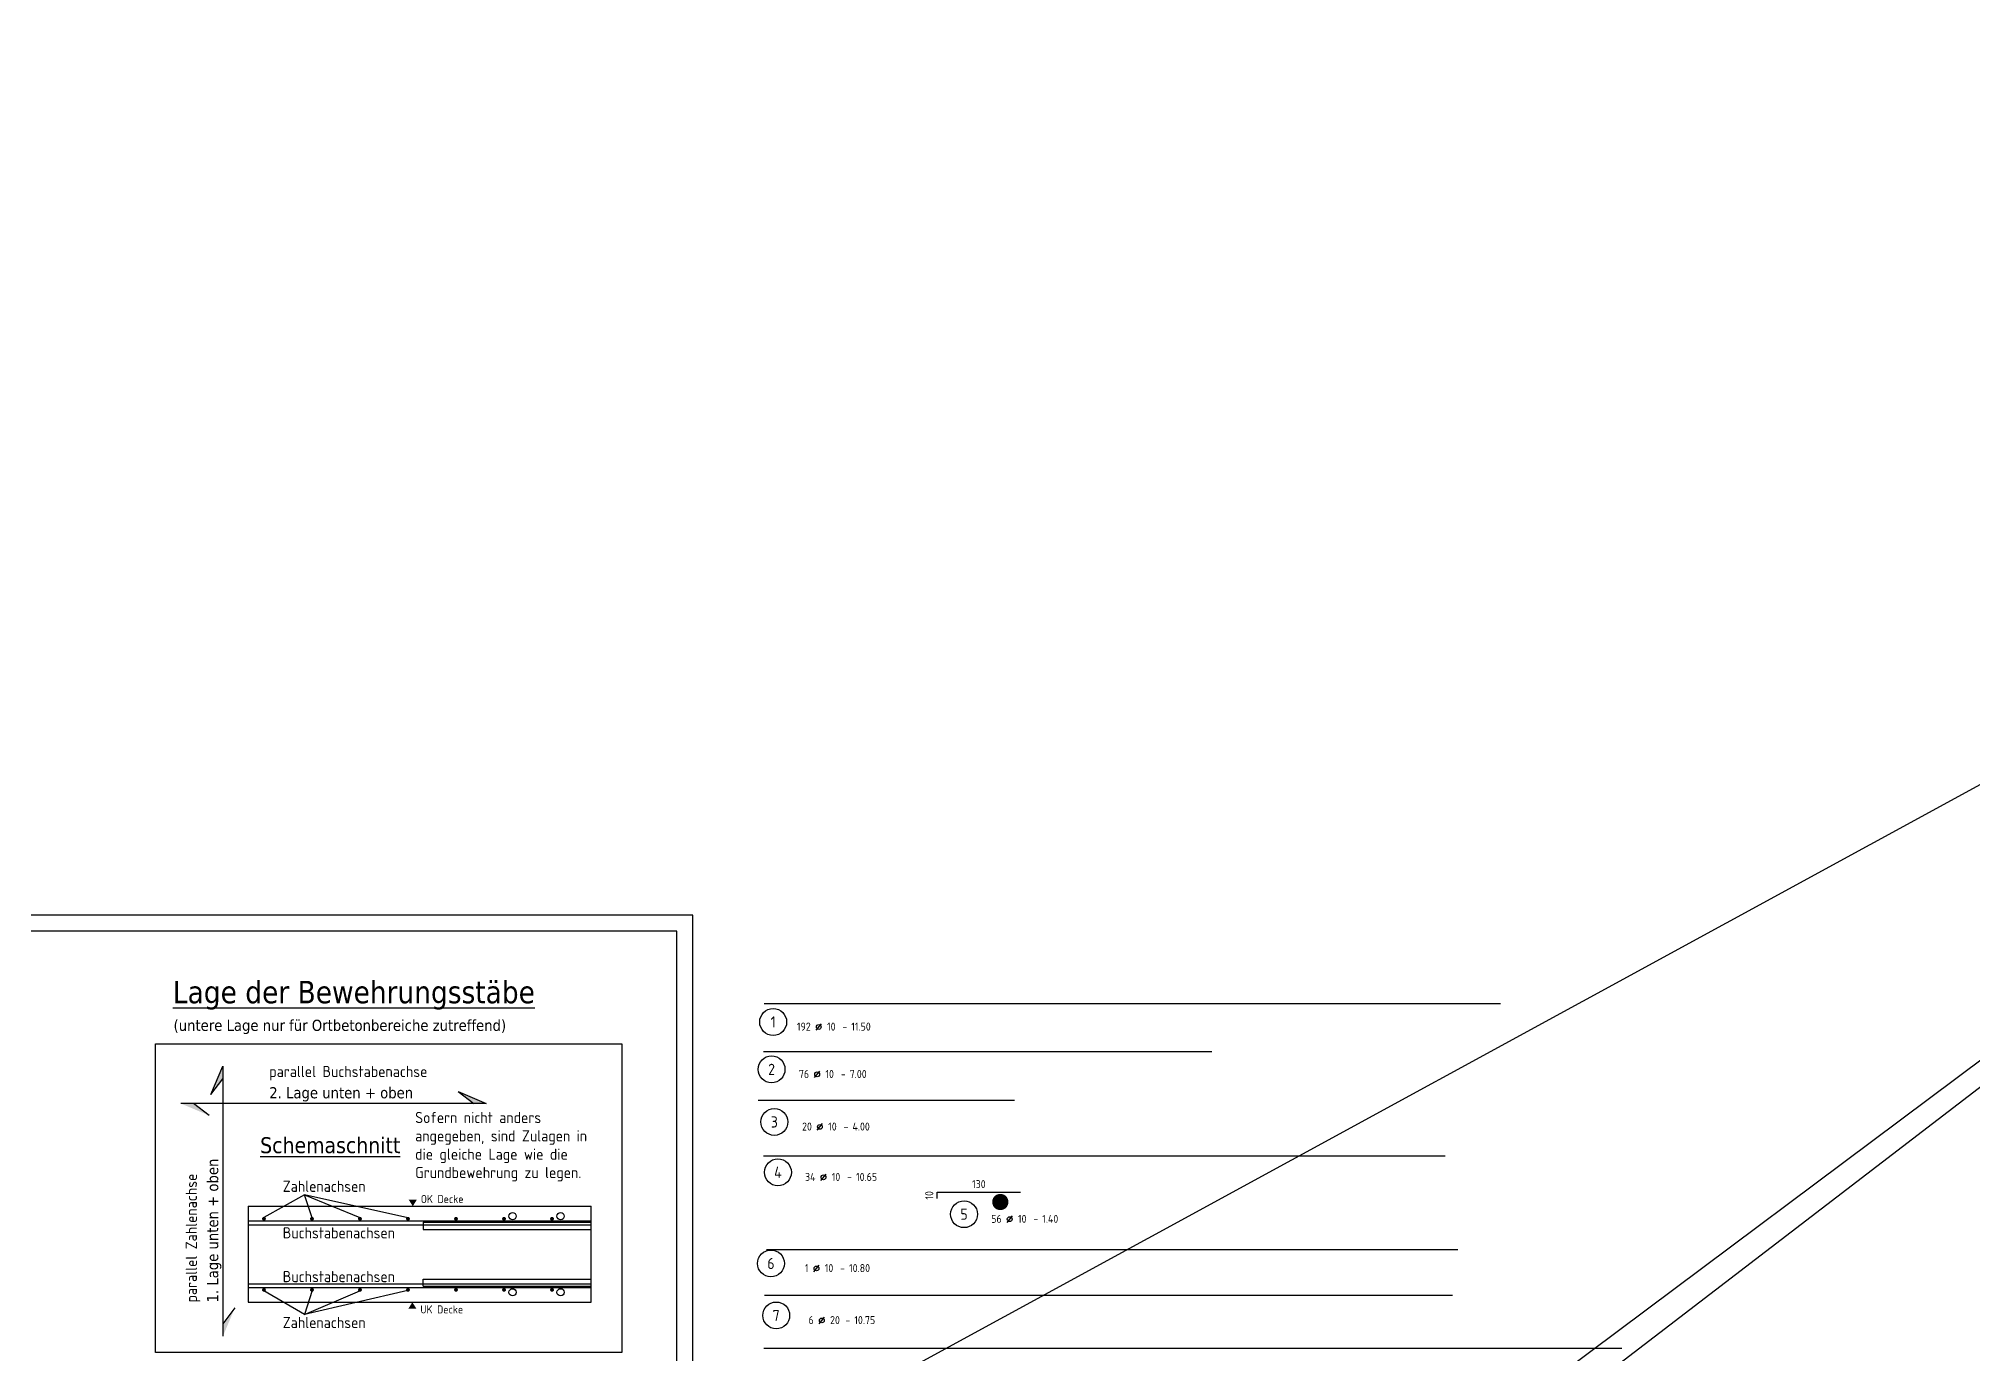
# Model space of a CAD drawing. Extents: x 0 to 101, y 0 to 43.
# Drawn here: x 49.23 to 79.44, y 22.85 to 43.39 of the extents above; entities that cross this region are included whole.
import ezdxf
from ezdxf.enums import TextEntityAlignment as Align

# ---------------------------------------------------------------- set-up
doc = ezdxf.new("R2010")
doc.units = 0
doc.header["$LTSCALE"] = 0.5
doc.linetypes.add('AUSGEZOGEN', pattern=[1000.01, 1000, 0.01])
for name, color, linetype in [('BETON', 7, 'Continuous'), ('HILFE', 7, 'Continuous'), ('koten', 7, 'Continuous'), ('RAHMEN', 7, 'Continuous'), ('RND', 7, 'Continuous'), ('TEXT', 7, 'Continuous')]:
    doc.layers.add(name, color=color, linetype=linetype)
doc.layers.add('NOPLOT', color=7, linetype='Continuous', plot=False)
doc.styles.add('helv', font='tahoma.ttf')
doc.styles.add('txt', font='isocp.shx')

# ---------------------------------------------------------------- blocks, each defined once
blk = doc.blocks.new('A1-35-0')
at = {"layer": 'RAHMEN'}
for p, q in [((118.9, 59.4), (0, 59.4)), ((118.9, 0), (118.9, 59.4))]:
    blk.add_line(p, q, dxfattribs=at)
at = {"layer": 'RAHMEN', "color": 5}
for p, q in [((118.4, 58.9), (2, 58.9)), ((118.4, 0.5), (118.4, 58.9))]:
    blk.add_line(p, q, dxfattribs=at)
blk = doc.blocks.new('okrd_o')
at = {"layer": 'koten', "color": 7, "linetype": 'Continuous'}
blk.add_solid([(-0.125, 0.202), (0.125, 0.202), (0, 0)], dxfattribs=at)
at = {"layer": 'koten', "style": 'txt'}
blk.add_attdef('OKRD', (0.25, 0.1), '', height=0.25, dxfattribs=at)
blk = doc.blocks.new('okrd_u')
at = {"layer": 'koten', "color": 7, "linetype": 'Continuous'}
blk.add_solid([(-0.125, -0.202), (0.125, -0.202), (0, 0)], dxfattribs=at)
at = {"layer": 'koten', "style": 'txt'}
blk.add_attdef('OKRD', (0.25, -0.35), '', height=0.25, dxfattribs=at)
blk = doc.blocks.new('RND_AUSZ')
at = {"layer": 'RND', "color": 7, "linetype": 'Continuous'}
blk.add_line((1.341, 0.262), (1.509, 0.466), dxfattribs=at)
at = {"layer": 'RND', "color": 1, "linetype": 'Continuous'}
blk.add_circle((0, 0.52), 0.42, dxfattribs=at)
at = {"layer": 'RND', "color": 7, "linetype": 'Continuous'}
blk.add_circle((1.425, 0.364), 0.075, dxfattribs=at)
at = {"layer": 'RND', "color": 7, "linetype": 'Continuous', "style": 'txt'}
blk.add_text('-', height=0.25, dxfattribs=at).set_placement((2.163, 0.25))
at = {"layer": 'RND', "color": 1, "linetype": 'Continuous', "style": 'txt'}
blk.add_attdef('POS', text='', height=0.35, dxfattribs=at).set_placement((0, 0.52), align=Align.MIDDLE)
at = {"layer": 'RND', "color": 7, "linetype": 'Continuous', "style": 'txt'}
for tag, p in [('WIEOFT', (-0.536, 0.25)), ('STK', (1.174, 0.25))]:
    blk.add_attdef(tag, text='', height=0.25, dxfattribs=at).set_placement(p, align=Align.RIGHT)
for tag, p in [('DS', (1.683, 0.25)), ('LANG', (2.441, 0.25)), ('TEXT', (3.669, 0.25))]:
    blk.add_attdef(tag, p, '', height=0.25, dxfattribs=at)

msp = doc.modelspace()

# ---------------------------------------------------------------- linework, layer by layer
at = {"layer": 'BETON', "color": 6, "linetype": 'AUSGEZOGEN'}
for p, q in [((52.5068, 25.1507), (57.8621, 25.1507)), ((52.5068, 23.6507), (57.8621, 23.6507))]:
    msp.add_line(p, q, dxfattribs=at)
at = {"layer": 'HILFE', "color": 102, "linetype": 'AUSGEZOGEN'}
for p, q in [((53.3871, 25.3307), (52.7522, 24.9742)), ((54.9988, 24.9677), (53.3871, 25.3307)), ((53.3871, 25.3307), (54.251, 24.9742)), ((53.5064, 24.9677), (53.3871, 25.3307)), ((53.3871, 23.4565), (52.7522, 23.8273)), ((54.9988, 23.8338), (53.3871, 23.4565)), ((53.5064, 23.8338), (53.3871, 23.4565)), ((53.3871, 23.4565), (54.251, 23.8273))]:
    msp.add_line(p, q, dxfattribs=at)
at = {"layer": 'NOPLOT', "color": 191, "linetype": 'AUSGEZOGEN'}
for p, q in [((51.2, 16.275), (100.9205, 43.3929)), ((100.9205, 43.3929), (55.8004, 9.6698)), ((56.952, 9.6849), (100.9205, 43.3929)), ((52.5068, 25.1507), (52.5068, 23.6507)), ((57.8621, 23.6507), (57.8621, 25.1507))]:
    msp.add_line(p, q, dxfattribs=at)
at = {"layer": 'NOPLOT', "color": 191, "linetype": 'Continuous', "const_width": 0.127}
msp.add_lwpolyline([(64.1911, 25.2167, 1), (64.3181, 25.2167, 1)], format="xyb", close=True, dxfattribs=at)
at = {"layer": 'RAHMEN', "color": 5, "linetype": 'AUSGEZOGEN'}
msp.add_lwpolyline([(51.0566, 27.6891), (58.3422, 27.6891), (58.3422, 22.8672), (51.0566, 22.8672)], close=True, dxfattribs=at)
at = {"layer": 'RND', "color": 1, "linetype": 'AUSGEZOGEN'}
for p, q in [((55.2369, 24.9011), (55.2369, 24.7881)), ((55.2369, 23.9004), (55.2369, 24.0134))]:
    msp.add_line(p, q, dxfattribs=at)
for points in [[(60.568, 28.3168), (72.068, 28.3168)], [(67.5563, 27.5612), (60.5563, 27.5612)], [(64.474, 26.8011), (60.474, 26.8011)], [(60.5544, 25.9392), (71.2044, 25.9392)], [(63.2693, 25.2712), (63.2693, 25.3712), (64.5693, 25.3712)], [(52.5068, 24.9223), (57.8621, 24.9223)], [(52.5068, 24.8623), (57.8621, 24.8623)], [(55.2369, 24.9011), (57.8621, 24.9011)], [(55.2369, 24.7881), (57.8621, 24.7881)], [(60.603, 24.4747), (71.403, 24.4747)], [(52.5068, 23.9392), (57.8621, 23.9392)], [(52.5068, 23.8792), (57.8621, 23.8792)], [(55.2369, 24.0134), (57.8621, 24.0134)], [(55.2369, 23.9004), (57.8621, 23.9004)], [(71.3196, 23.7536), (60.5696, 23.7536)], [(60.5611, 22.9327), (73.9611, 22.9327)]]:
    msp.add_lwpolyline(points, dxfattribs=at)
at = {"layer": 'RND', "color": 7, "linetype": 'AUSGEZOGEN', "const_width": 0.03}
for points in [[(52.7369, 24.9548, 1), (52.7669, 24.9548, 1)], [(53.4869, 24.9548, 1), (53.5169, 24.9548, 1)], [(54.2369, 24.9548, 1), (54.2669, 24.9548, 1)], [(54.9869, 24.9548, 1), (55.0169, 24.9548, 1)], [(55.7369, 24.9548, 1), (55.7669, 24.9548, 1)], [(56.4869, 24.9548, 1), (56.5169, 24.9548, 1)], [(57.2369, 24.9548, 1), (57.2669, 24.9548, 1)], [(52.7369, 23.8432, 1), (52.7669, 23.8432, 1)], [(53.4869, 23.8432, 1), (53.5169, 23.8432, 1)], [(54.2369, 23.8432, 1), (54.2669, 23.8432, 1)], [(54.9869, 23.8432, 1), (55.0169, 23.8432, 1)], [(55.7369, 23.8432, 1), (55.7669, 23.8432, 1)], [(56.4869, 23.8432, 1), (56.5169, 23.8432, 1)], [(57.2369, 23.8432, 1), (57.2669, 23.8432, 1)]]:
    msp.add_lwpolyline(points, format="xyb", close=True, dxfattribs=at)
at = {"layer": 'RND', "color": 1, "linetype": 'AUSGEZOGEN'}
for centre in [(56.6358, 24.9957), (57.3858, 24.9957), (56.6358, 23.8058), (57.3858, 23.8058)]:
    msp.add_circle(centre, 0.0565, dxfattribs=at)
at = {"layer": 'TEXT', "color": 1, "linetype": 'AUSGEZOGEN'}
for points in [[(51.9237, 26.894), (52.1102, 27.3364), (52.1102, 23.1187)], [(55.7831, 26.941), (56.2256, 26.7545), (51.4553, 26.7545)], [(51.9237, 26.894), (52.1102, 27.1426)], [(55.7831, 26.941), (56.0318, 26.7545)], [(51.8978, 26.568), (51.6491, 26.7545)], [(52.2968, 23.5611), (52.1102, 23.3125)]]:
    msp.add_lwpolyline(points, dxfattribs=at)
for points in [[(51.9237, 26.894), (52.1102, 27.3364), (52.1102, 27.1426)], [(55.7831, 26.941), (56.2256, 26.7545), (56.0318, 26.7545)], [(51.8978, 26.568), (51.4553, 26.7545), (51.6491, 26.7545)], [(52.2968, 23.5611), (52.1102, 23.1187), (52.1102, 23.3125)]]:
    msp.add_solid(points, dxfattribs=at)

# ---------------------------------------------------------------- block references
at = {"layer": 'koten', "color": 102, "linetype": 'AUSGEZOGEN', "xscale": 0.5, "yscale": 0.5, "zscale": 0.5}
for name, p, values in [('okrd_o', (55.0768, 25.1507), {'OKRD': 'OK Decke'}), ('okrd_u', (55.0704, 23.6507), {'OKRD': 'UK Decke'})]:
    msp.add_blockref(name, p, dxfattribs=at).add_auto_attribs(values)
at = {"layer": 'RAHMEN', "xscale": 0.5, "yscale": 0.5, "zscale": 0.5}
msp.add_blockref('A1-35-0', (0, 0), dxfattribs=at)
at = {"layer": 'RND', "color": 1, "linetype": 'AUSGEZOGEN', "xscale": 0.5, "yscale": 0.5, "zscale": 0.5}
for p, values in [((60.7062, 27.7694), {'POS': '1', 'STK': '192', 'DS': '10', 'LANG': '11.50'}), ((60.7242, 26.2078), {'POS': '3', 'STK': '20', 'DS': '10', 'LANG': '4.00'}), ((60.78, 25.4207), {'POS': '4', 'STK': '34', 'DS': '10', 'LANG': '10.65'}), ((63.6887, 24.7661), {'POS': '5', 'STK': '56', 'DS': '10', 'LANG': '1.40'}), ((60.7534, 23.1839), {'POS': '7', 'STK': '6', 'DS': '20', 'LANG': '10.75'})]:
    msp.add_blockref('RND_AUSZ', p, dxfattribs=at).add_auto_attribs(values)
at = {"layer": 'RND', "color": 7, "linetype": 'AUSGEZOGEN', "xscale": 0.5, "yscale": 0.5, "zscale": 0.5}
for p, values in [((60.6809, 27.0291), {'POS': '2', 'STK': '76', 'DS': '10', 'LANG': '7.00'}), ((60.671, 23.9966), {'POS': '6', 'STK': '1', 'DS': '10', 'LANG': '10.80'})]:
    msp.add_blockref('RND_AUSZ', p, dxfattribs=at).add_auto_attribs(values)

# ---------------------------------------------------------------- texts
at = {"layer": 'RND', "color": 7, "linetype": 'AUSGEZOGEN', "style": 'txt'}
msp.add_text('10', height=0.125, rotation=90, dxfattribs=at).set_placement((63.1443, 25.3212), align=Align.MIDDLE)
msp.add_text('130', height=0.125, dxfattribs=at).set_placement((63.9193, 25.4962), align=Align.MIDDLE)
at = {"layer": 'TEXT', "color": 5, "linetype": 'AUSGEZOGEN', "style": 'helv'}
msp.add_text('%%uLage der Bewehrungsstäbe', height=0.35, dxfattribs=at).set_placement((51.3297, 28.3216))
at = {"layer": 'TEXT', "color": 1, "linetype": 'AUSGEZOGEN'}
for s, style, p in [('(untere Lage nur für Ortbetonbereiche zutreffend)', 'helv', (51.3399, 27.8899)), ('parallel Buchstabenachse', 'txt', (52.8345, 27.169)), ('2. Lage unten + oben', 'helv', (52.8345, 26.8365)), ('Sofern nicht anders', 'txt', (55.1138, 26.449)), ('angegeben, sind Zulagen in', 'txt', (55.1138, 26.1627)), ('die gleiche Lage wie die', 'txt', (55.1138, 25.8764)), ('Grundbewehrung zu legen.', 'txt', (55.1138, 25.59)), ('Zahlenachsen', 'txt', (53.0454, 25.3747)), ('Buchstabenachsen', 'txt', (53.0454, 24.648)), ('Buchstabenachsen', 'txt', (53.0454, 23.9641)), ('Zahlenachsen', 'txt', (53.0454, 23.2463))]:
    msp.add_text(s, height=0.175, dxfattribs=dict(at, style=style)).set_placement(p)
at = {"layer": 'TEXT', "color": 6, "linetype": 'AUSGEZOGEN', "style": 'helv'}
msp.add_text('%%uSchemaschnitt', height=0.25, dxfattribs=at).set_placement((52.693, 25.9793))
at = {"layer": 'TEXT', "color": 1, "linetype": 'AUSGEZOGEN'}
for s, style, p in [('1. Lage unten + oben', 'helv', (52.0376, 23.6466)), ('parallel Zahlenachse', 'txt', (51.705, 23.6466))]:
    msp.add_text(s, height=0.175, rotation=90, dxfattribs=dict(at, style=style)).set_placement(p)

doc.saveas('drawing.dxf')
